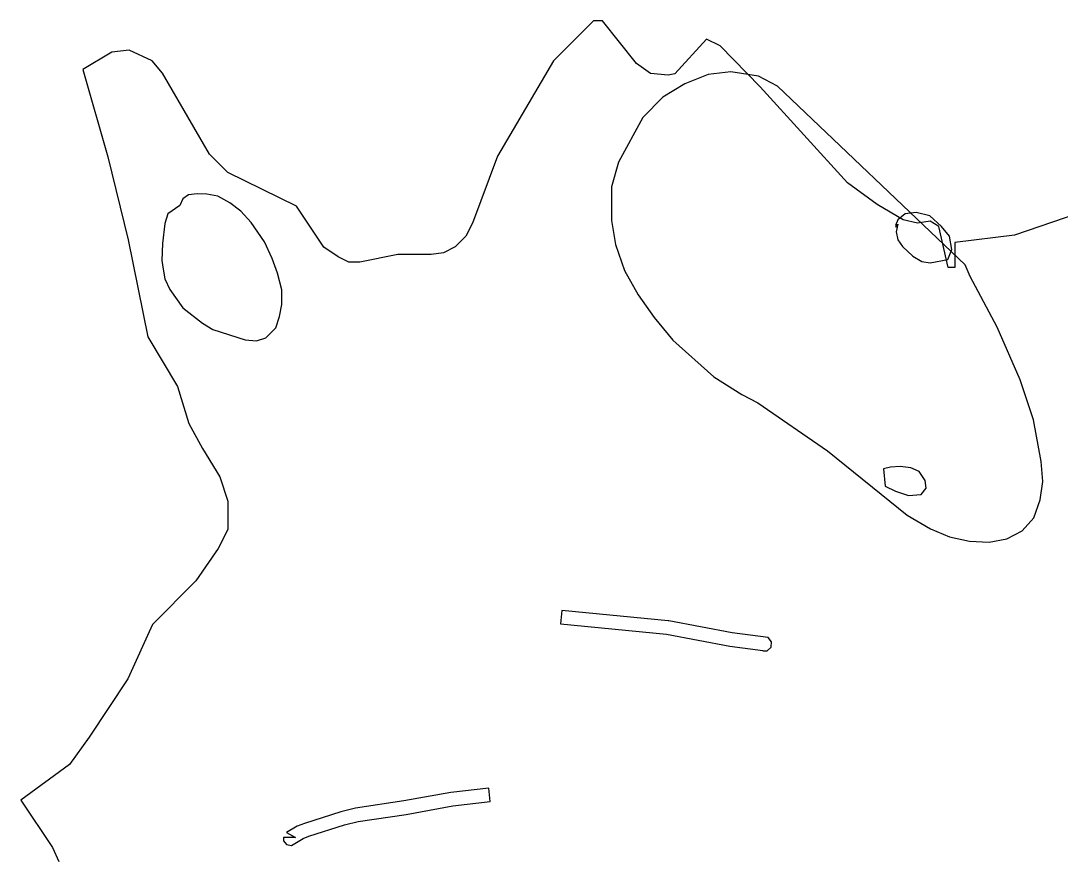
# Model space of a CAD drawing. Header units: metres. Extents: x -3553 to -772, y 370 to 2945.
# Drawn here: x -3502 to -2733, y 2309 to 2929 of the extents above; entities that cross this region are included whole.
import ezdxf

# ---------------------------------------------------------------- set-up
doc = ezdxf.new("R2010")
doc.units = ezdxf.units.M

msp = doc.modelspace()

# ---------------------------------------------------------------- linework, layer by layer
at = {"layer": '1'}
msp.add_lwpolyline([(-2701.6, 2792.8), (-2767.11, 2770.31), (-2811.2, 2764.8), (-2811.2, 2746.4), (-2816.11, 2746.4), (-2823.2, 2776.8), (-2829.6, 2780.8), (-2838.86, 2779.12), (-2849.4, 2781.75), (-2868.63, 2792.97), (-2890.61, 2808.96), (-2955.2, 2880), (-2984.8, 2910.4), (-2995.01, 2915.17), (-3018.22, 2889.64), (-3023.2, 2888.64), (-3036.33, 2889.95), (-3046.67, 2897.33), (-3071.84, 2928.8), (-3078.4, 2928.8), (-3108, 2899.2), (-3149.45, 2828.65), (-3168, 2779.2), (-3172.8, 2769.6), (-3180.8, 2761.6), (-3189.44, 2757.28), (-3198.4, 2756), (-3223.2, 2756), (-3251.2, 2750.4), (-3259.2, 2750.4), (-3267.2, 2754.4), (-3277.76, 2761.44), (-3297.99, 2791.78), (-3348.66, 2816.66), (-3362.24, 2830.24), (-3397.16, 2890.11), (-3404.8, 2899.2), (-3421.6, 2907.2), (-3434.4, 2905.6), (-3456, 2892.8), (-3437.43, 2828.2), (-3422.35, 2766.93), (-3408, 2695.2), (-3386.02, 2658.57), (-3377.6, 2631.2), (-3367.4, 2612.6), (-3354.8, 2591.6), (-3348.8, 2573.6), (-3348.8, 2552.8), (-3355.84, 2538.72), (-3372.4, 2514.8), (-3404.58, 2482.62), (-3422.66, 2442.44), (-3451.2, 2399.2), (-3465.8, 2378.99), (-3501.82, 2352.73), (-3478.4, 2317.6), (-3473.8, 2307.24)], dxfattribs=at)
at = {"layer": '51'}
for points in [[(-3065.12, 2781.14), (-3062.14, 2763.46), (-3055.57, 2744.12), (-3045.5, 2726.18), (-3033.65, 2709.44), (-3019.76, 2692.82), (-2989.51, 2665.72), (-2968.69, 2652.63), (-2956.91, 2646.32), (-2905.54, 2610.9), (-2846.6, 2563.44), (-2829.21, 2553.24), (-2815.14, 2547.22), (-2800.43, 2544.08), (-2785.96, 2543.28), (-2772.8, 2545.87), (-2761.44, 2551.78), (-2752.87, 2561.35), (-2748.09, 2574.58), (-2746.28, 2588.32), (-2747.36, 2603.1), (-2753.1, 2633.94), (-2763.09, 2663.41), (-2779.88, 2702.28), (-2799.85, 2739.79), (-2803.68, 2748.48), (-2942.47, 2880.57), (-2956.34, 2887.82), (-2976.91, 2890.96), (-2993.62, 2889.22), (-3010.9, 2882.17), (-3027.27, 2872.27), (-3041.96, 2857.2), (-3060.04, 2824.24), (-3065.08, 2806)], [(-3102.81, 2483.02), (-3024.35, 2475.29), (-2977.55, 2466.46), (-2953.22, 2463.27), (-2953.22, 2463.14), (-2949.92, 2463.13), (-2947.03, 2465.83), (-2946.77, 2469.78), (-2949.28, 2472.83), (-2975.97, 2476.34), (-3022.71, 2485.16), (-3022.93, 2485.2), (-3023.15, 2485.22), (-3101.83, 2492.97)], [(-3307.73, 2322.6), (-3305.35, 2319.8), (-3301.73, 2319.2), (-3293.1, 2324.39), (-3288.79, 2325.95), (-3262.44, 2334.5), (-3252.42, 2336.84), (-3217.03, 2342.18), (-3182.38, 2348.54), (-3154.72, 2351.58), (-3155.81, 2361.52), (-3183.83, 2358.44), (-3218.68, 2352.05), (-3254.31, 2346.67), (-3265.12, 2344.14), (-3292.03, 2335.41), (-3297.42, 2333.46), (-3305.31, 2328.72), (-3298.63, 2324.94), (-3307.73, 2324.95)]]:
    msp.add_lwpolyline(points, close=True, dxfattribs=at)
at = {"layer": '52'}
for points in [[(-3397.52, 2751.68), (-3396.63, 2745.3), (-3395.29, 2738.11), (-3391.64, 2730.18), (-3382.02, 2716.64), (-3367.6, 2705.3), (-3359.73, 2700.67), (-3335.96, 2693.01), (-3327.66, 2692.19), (-3320.64, 2694.5), (-3313.22, 2701.71), (-3310.47, 2710.17), (-3308.92, 2718.98), (-3308.91, 2729.82), (-3312.03, 2742.22), (-3315.93, 2752.99), (-3321.69, 2765.44), (-3331.61, 2779.73), (-3339.05, 2787.96), (-3347.3, 2794.34), (-3356.24, 2799.17), (-3364.21, 2800.65), (-3371.55, 2801.01), (-3377.9, 2800.18), (-3382.12, 2797.31), (-3384.26, 2792.16), (-3393.18, 2786.12), (-3395.24, 2778.9), (-3397.08, 2764.07)], [(-2863.97, 2597.49), (-2862.74, 2584.86), (-2855.04, 2581.15), (-2845.6, 2577.82), (-2836.3, 2578.55), (-2832.61, 2583.35), (-2833.32, 2588.96), (-2837.58, 2595.64), (-2843.88, 2598.44), (-2851.68, 2599.28), (-2858.84, 2598.91)]]:
    msp.add_lwpolyline(points, close=True, dxfattribs=at)
at = {"layer": '54'}
msp.add_lwpolyline([(-2855.24, 2777.49), (-2854.58, 2776.15), (-2853.34, 2778.36), (-2854.79, 2772.82), (-2853.52, 2766.9), (-2850.05, 2762), (-2842.43, 2754.83), (-2835.58, 2750.89), (-2829.61, 2749.94), (-2816.47, 2752.37), (-2813.57, 2759.69), (-2815.27, 2769.57), (-2821.06, 2776.68), (-2829.81, 2784.74), (-2839.84, 2787.11), (-2847.9, 2786.17), (-2853.51, 2781.73)], close=True, dxfattribs=at)

doc.saveas('drawing.dxf')
